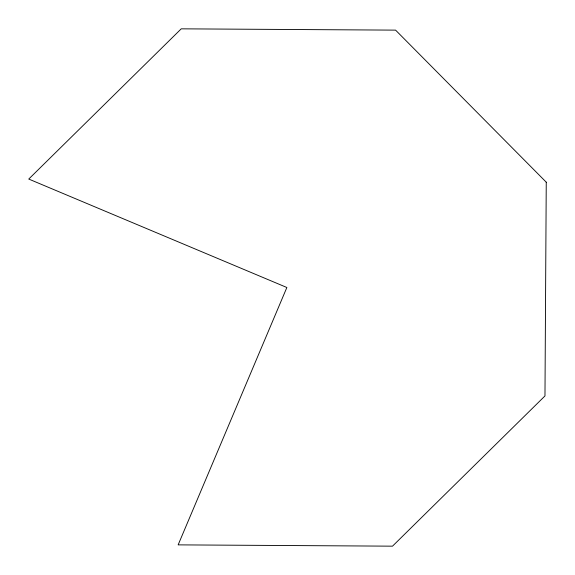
<?xml version="1.0" encoding="UTF-8"?>
<svg xmlns="http://www.w3.org/2000/svg" width="575" height="575" viewBox="0 0 575 575"><rect width="100%" height="100%" fill="white"/><g stroke="black" fill="none" stroke-linecap="round" stroke-linejoin="round"><path stroke-width="0.86" d="M546.25 182.189L544.971 395.938L392.502 546.164L178.142 544.87L286.86 287.5L28.75 179.062L181.226 28.836L395.578 30.13L546.25 182.189"/></g></svg>
